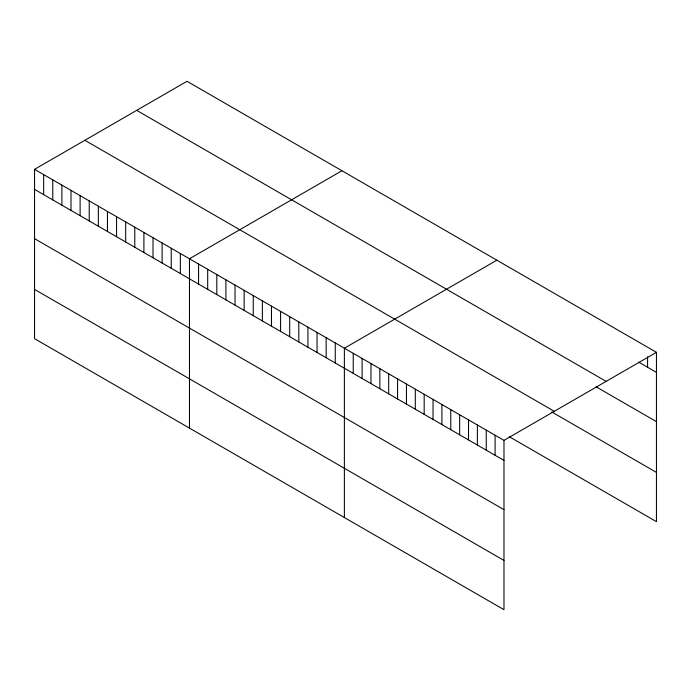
<?xml version="1.0" encoding="UTF-8"?>
<svg xmlns="http://www.w3.org/2000/svg" width="691" height="691" viewBox="0 0 691 691"><rect width="100%" height="100%" fill="white"/><g stroke="black" fill="none" stroke-linecap="round" stroke-linejoin="round"><path stroke-width="1.04" d="M34.55 169.338L503.981 440.357L503.981 609.695L34.55 338.668L34.55 169.338L187.019 81.305L656.45 352.332L656.45 521.662L509.258 436.686M341.933 170.746L189.464 258.771L189.464 428.109M496.846 260.187L344.377 348.212L344.377 517.542M503.981 440.357L656.45 352.332M638.717 362.136L656.45 372.371M136.706 110.361L606.137 381.38M596.152 386.83L656.45 421.64M84.863 140.29L554.294 411.309M551.815 411.991L656.45 472.402M34.55 189.377L503.981 460.405M34.55 238.645L503.981 509.664M34.55 289.399L503.981 560.427M647.579 356.703L647.579 367.258M495.11 435.244L495.11 455.283M486.248 430.122L486.248 450.161M477.377 425L477.377 445.047M468.515 419.886L468.515 439.925M459.645 414.764L459.645 434.803M450.774 409.642L450.774 429.69M441.912 404.52L441.912 424.568M433.041 399.407L433.041 419.446M424.179 394.285L424.179 414.332M415.308 389.163L415.308 409.21M406.446 384.049L406.446 404.088M397.575 378.927L397.575 398.975M388.705 373.805L388.705 393.853M379.843 368.692L379.843 388.731M370.972 363.57L370.972 383.617M362.11 358.448L362.11 378.495M353.239 353.334L353.239 373.373M335.265 342.952L335.265 362.991M326.152 337.692L326.152 357.731M317.039 332.431L317.039 352.47M307.927 327.171L307.927 347.21M298.814 321.902L298.814 341.95M289.702 316.642L289.702 336.69M280.589 311.382L280.589 331.43M271.477 306.122L271.477 326.169M262.364 300.861L262.364 320.909M253.251 295.601L253.251 315.649M244.139 290.341L244.139 310.38M235.026 285.081L235.026 305.12M225.914 279.82L225.914 299.859M216.801 274.56L216.801 294.599M207.689 269.3L207.689 289.339M198.576 264.031L198.576 284.079M180.351 253.511L180.351 273.558M171.238 248.25L171.238 268.298M162.126 242.99L162.126 263.038M153.013 237.73L153.013 257.778M143.901 232.47L143.901 252.509M134.788 227.209L134.788 247.248M125.676 221.949L125.676 241.988M116.563 216.689L116.563 236.728M107.451 211.429L107.451 231.468M98.338 206.16L98.338 226.207M89.225 200.9L89.225 220.947M80.113 195.639L80.113 215.687M71 190.379L71 210.427M61.888 185.119L61.888 205.167M52.775 179.859L52.775 199.906M43.663 174.598L43.663 194.637"/></g></svg>
